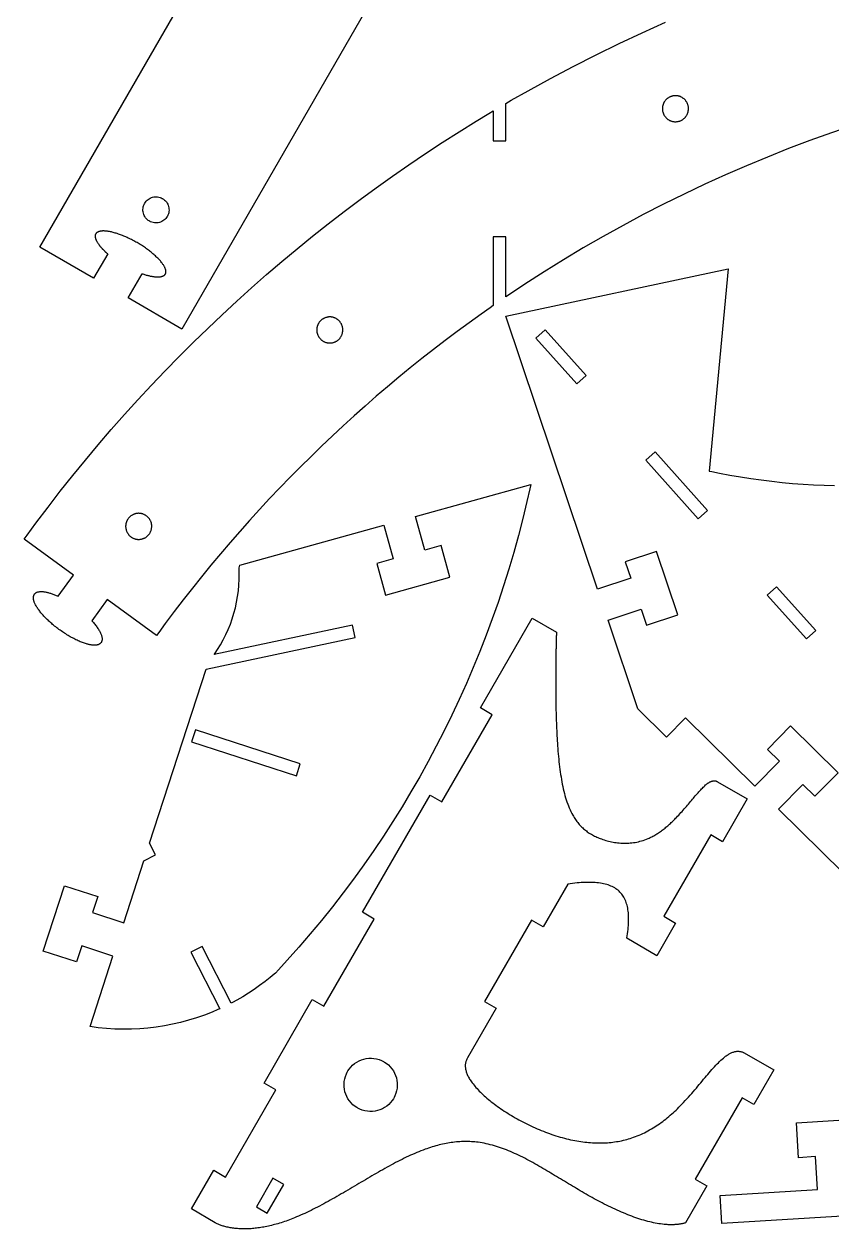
# Model space of a CAD drawing. Extents: x 0 to 319, y 0 to 367.
# Drawn here: x 0.8 to 119.9, y 0 to 177.6 of the extents above; entities that cross this region are included whole.
import ezdxf

# ---------------------------------------------------------------- set-up
doc = ezdxf.new("R2010")
doc.units = 0
doc.layers.get('0').update_dxf_attribs({"linetype": 'CONTINUOUS'})

msp = doc.modelspace()

# ---------------------------------------------------------------- linework, layer by layer
at = {"color": 0}
for points in [[(72.2362, 216.174), (24.0215, 132.664), (16.0974, 137.239), (18.166, 140.821), (18.2946, 140.778), (18.4219, 140.735), (18.5481, 140.694), (18.6726, 140.657), (18.7956, 140.622), (18.9171, 140.587), (19.0369, 140.557), (19.1549, 140.528), (19.2713, 140.5), (19.3856, 140.475), (19.4978, 140.453), (19.6082, 140.432), (19.7164, 140.414), (19.8226, 140.397), (19.9262, 140.383), (20.0278, 140.372), (20.1265, 140.362), (20.2231, 140.354), (20.3169, 140.35), (20.4082, 140.346), (20.4967, 140.346), (20.5824, 140.347), (20.6653, 140.35), (20.7453, 140.357), (20.8219, 140.364), (20.8958, 140.375), (20.9664, 140.388), (21.0338, 140.403), (21.0978, 140.419), (21.1585, 140.439), (21.2146, 140.46), (21.2676, 140.482), (21.3176, 140.507), (21.3644, 140.533), (21.4081, 140.561), (21.4486, 140.592), (21.4863, 140.624), (21.5206, 140.657), (21.5515, 140.693), (21.5794, 140.729), (21.6042, 140.769), (21.626, 140.81), (21.6444, 140.853), (21.6597, 140.897), (21.6719, 140.943), (21.6808, 140.99), (21.6864, 141.04), (21.6892, 141.092), (21.6885, 141.144), (21.6846, 141.2), (21.6774, 141.256), (21.6671, 141.314), (21.6537, 141.375), (21.6369, 141.436), (21.6169, 141.5), (21.5938, 141.564), (21.5674, 141.631), (21.5376, 141.7), (21.5046, 141.769), (21.4685, 141.842), (21.4289, 141.915), (21.3756, 142.007), (21.3169, 142.1), (21.2535, 142.196), (21.1853, 142.293), (21.1119, 142.39), (21.0344, 142.49), (20.9519, 142.592), (20.8653, 142.693), (20.7742, 142.797), (20.6789, 142.901), (20.5796, 143.006), (20.4763, 143.112), (20.3692, 143.218), (20.2583, 143.325), (20.1437, 143.432), (20.0256, 143.54), (19.9039, 143.647), (19.779, 143.756), (19.651, 143.862), (19.5199, 143.971), (19.3857, 144.078), (19.2488, 144.185), (19.1092, 144.292), (18.9667, 144.397), (18.8219, 144.503), (18.6744, 144.607), (18.5249, 144.71), (18.3731, 144.813), (18.2192, 144.914), (18.0635, 145.014), (17.9063, 145.112), (17.7474, 145.21), (17.5874, 145.306), (17.4264, 145.399), (17.2644, 145.49), (17.1017, 145.581), (16.9382, 145.668), (16.7743, 145.756), (16.6101, 145.839), (16.4458, 145.922), (16.2814, 146.001), (16.1171, 146.079), (15.9532, 146.156), (15.7897, 146.228), (15.6269, 146.299), (15.465, 146.367), (15.3039, 146.433), (15.144, 146.496), (14.9853, 146.557), (14.8281, 146.614), (14.6724, 146.669), (14.5183, 146.721), (14.3663, 146.771), (14.2164, 146.817), (14.0686, 146.86), (13.9231, 146.899), (13.7803, 146.936), (13.6401, 146.969), (13.5027, 146.999), (13.3684, 147.026), (13.2648, 147.044), (13.1634, 147.061), (13.0641, 147.075), (12.9672, 147.087), (12.8724, 147.097), (12.7801, 147.104), (12.6901, 147.11), (12.6025, 147.114), (12.5174, 147.115), (12.4346, 147.115), (12.3544, 147.114), (12.2768, 147.108), (12.2017, 147.103), (12.1292, 147.094), (12.0594, 147.085), (11.9923, 147.072), (11.9278, 147.06), (11.8662, 147.043), (11.8073, 147.026), (11.7514, 147.007), (11.6982, 146.986), (11.6479, 146.964), (11.6006, 146.939), (11.5563, 146.914), (11.515, 146.886), (11.4767, 146.856), (11.4415, 146.825), (11.4095, 146.793), (11.3806, 146.758), (11.3549, 146.722), (11.3337, 146.688), (11.3149, 146.651), (11.2987, 146.612), (11.285, 146.572), (11.2738, 146.531), (11.2651, 146.487), (11.259, 146.443), (11.2555, 146.397), (11.2544, 146.349), (11.256, 146.3), (11.2601, 146.249), (11.2668, 146.197), (11.276, 146.143), (11.2878, 146.089), (11.3023, 146.033), (11.3192, 145.975), (11.3389, 145.917), (11.3611, 145.857), (11.3859, 145.796), (11.4134, 145.733), (11.4435, 145.669), (11.4762, 145.606), (11.5116, 145.54), (11.5496, 145.472), (11.5903, 145.406), (11.6336, 145.336), (11.6796, 145.267), (11.7283, 145.196), (11.7796, 145.124), (11.8337, 145.051), (11.8653, 145.01), (11.8977, 144.968), (11.931, 144.926), (11.965, 144.885), (11.9998, 144.843), (12.0353, 144.8), (12.0717, 144.758), (12.1087, 144.715), (12.1465, 144.672), (12.1851, 144.629), (12.2244, 144.586), (12.2644, 144.543), (12.3051, 144.5), (12.3465, 144.456), (12.3887, 144.413), (12.4315, 144.368), (12.475, 144.324), (12.5192, 144.281), (12.564, 144.236), (12.6096, 144.192), (12.6558, 144.147), (12.7026, 144.103), (12.7501, 144.058), (12.7982, 144.014), (12.8469, 143.969), (12.8962, 143.925), (12.9462, 143.881), (12.9967, 143.836), (13.0479, 143.792), (13.0997, 143.747), (13.0997, 143.747), (11.0311, 140.164), (3.10699, 144.739), (51.3217, 228.249)], [(123.022, 162.657), (119.842, 161.572), (116.678, 160.436), (113.533, 159.249), (110.408, 158.01), (107.303, 156.721), (104.218, 155.382), (101.154, 153.992), (98.1119, 152.553), (95.0919, 151.063), (92.096, 149.524), (89.1219, 147.936), (86.1739, 146.299), (83.2479, 144.612), (80.35, 142.878), (77.4779, 141.096), (74.6319, 139.264), (72.5139, 137.86), (71.8139, 137.385), (71.8139, 146.242), (69.9608, 146.242), (69.9608, 136.113), (69.5119, 135.801), (68.1708, 134.856), (66.3958, 133.581), (64.6349, 132.288), (62.8879, 130.977), (61.1549, 129.648), (59.4379, 128.302), (57.7339, 126.937), (56.0458, 125.556), (54.3729, 124.157), (52.7139, 122.741), (51.0708, 121.307), (49.4429, 119.857), (47.8308, 118.39), (46.2339, 116.907), (44.6529, 115.406), (43.0878, 113.889), (41.5389, 112.357), (40.0058, 110.807), (38.4889, 109.242), (36.9879, 107.661), (35.5049, 106.064), (34.0368, 104.451), (32.5868, 102.823), (31.1528, 101.179), (29.7363, 99.5196), (28.3367, 97.8453), (26.9544, 96.156), (25.5897, 94.4517), (24.2424, 92.7326), (22.9126, 90.9988), (21.6008, 89.2506), (20.6281, 87.93), (20.3069, 87.4876), (13.0257, 92.7778), (10.755, 89.6524), (10.8719, 89.5242), (10.985, 89.3965), (11.0936, 89.2699), (11.1982, 89.1439), (11.2983, 89.0189), (11.3941, 88.895), (11.4855, 88.7722), (11.5722, 88.6507), (11.6544, 88.5307), (11.7318, 88.4121), (11.8044, 88.2951), (11.8722, 88.1799), (11.9351, 88.0664), (11.993, 87.9549), (12.0458, 87.8453), (12.0934, 87.7379), (12.1358, 87.6326), (12.173, 87.5299), (12.2047, 87.4294), (12.2311, 87.3317), (12.2519, 87.2365), (12.2671, 87.144), (12.2765, 87.0546), (12.2802, 86.9681), (12.2782, 86.8844), (12.2702, 86.8042), (12.2564, 86.7272), (12.2362, 86.6536), (12.2102, 86.5835), (12.1779, 86.5171), (12.1487, 86.4685), (12.1161, 86.4224), (12.0802, 86.3792), (12.0411, 86.3386), (11.9987, 86.3008), (11.9532, 86.2658), (11.9047, 86.2336), (11.853, 86.204), (11.7984, 86.1772), (11.7409, 86.1531), (11.6807, 86.1317), (11.6175, 86.1129), (11.5515, 86.0968), (11.4829, 86.0833), (11.4116, 86.0725), (11.3379, 86.0643), (11.2615, 86.0588), (11.1826, 86.0558), (11.1014, 86.0554), (11.0176, 86.0576), (10.9316, 86.0624), (10.8434, 86.0697), (10.753, 86.0796), (10.6604, 86.0921), (10.5657, 86.1069), (10.469, 86.1244), (10.3702, 86.1444), (10.2695, 86.1669), (10.1671, 86.1918), (10.0626, 86.2192), (9.95649, 86.249), (9.81392, 86.2922), (9.66803, 86.3397), (9.51953, 86.3914), (9.3686, 86.4474), (9.21511, 86.5072), (9.0594, 86.571), (8.90158, 86.6385), (8.74192, 86.7099), (8.58074, 86.7847), (8.41792, 86.8631), (8.2539, 86.9447), (8.0886, 87.0297), (7.92231, 87.1181), (7.75543, 87.2093), (7.58772, 87.3035), (7.41971, 87.4006), (7.25142, 87.5004), (7.08322, 87.6029), (6.91499, 87.7081), (6.74701, 87.8156), (6.57969, 87.9254), (6.41292, 88.0375), (6.24701, 88.1518), (6.08219, 88.2679), (5.91862, 88.3861), (5.7564, 88.5061), (5.59571, 88.6279), (5.43679, 88.7512), (5.27974, 88.876), (5.12478, 89.0022), (4.98068, 89.1226), (4.83903, 89.2437), (4.69971, 89.3656), (4.56321, 89.4879), (4.42931, 89.6108), (4.29818, 89.7339), (4.16997, 89.8572), (4.04471, 89.9807), (3.92258, 90.1042), (3.80371, 90.2275), (3.68821, 90.3507), (3.5759, 90.4735), (3.46718, 90.5958), (3.36208, 90.7176), (3.26053, 90.8388), (3.16271, 90.959), (3.0689, 91.0785), (2.979, 91.1969), (2.89318, 91.3143), (2.81153, 91.4306), (2.734, 91.5453), (2.66092, 91.6588), (2.59229, 91.7706), (2.52832, 91.8807), (2.46892, 91.989), (2.41411, 92.0956), (2.36431, 92.2001), (2.31928, 92.3025), (2.27929, 92.4028), (2.24442, 92.5006), (2.22483, 92.5624), (2.20751, 92.6229), (2.19228, 92.6828), (2.17942, 92.7415), (2.16889, 92.7994), (2.16037, 92.8564), (2.15429, 92.9121), (2.15039, 92.9668), (2.1486, 93.0206), (2.14908, 93.0731), (2.15181, 93.1244), (2.15657, 93.1746), (2.16368, 93.2235), (2.17301, 93.271), (2.1844, 93.3175), (2.19792, 93.3624), (2.21371, 93.406), (2.2315, 93.4482), (2.25142, 93.4889), (2.27339, 93.5281), (2.29769, 93.566), (2.324, 93.6021), (2.35232, 93.6367), (2.38292, 93.6697), (2.41542, 93.7011), (2.44997, 93.7308), (2.4866, 93.7587), (2.52539, 93.785), (2.56608, 93.8094), (2.609, 93.8321), (2.65369, 93.8526), (2.71642, 93.8775), (2.78222, 93.8988), (2.85118, 93.9171), (2.92329, 93.9322), (2.99832, 93.9444), (3.07622, 93.9535), (3.15701, 93.9596), (3.24072, 93.9628), (3.3271, 93.9629), (3.41613, 93.9603), (3.5076, 93.9546), (3.60161, 93.946), (3.69829, 93.9346), (3.79719, 93.9204), (3.89839, 93.9033), (4.0019, 93.8835), (4.10758, 93.861), (4.2155, 93.8356), (4.32542, 93.8075), (4.43722, 93.7768), (4.55089, 93.7433), (4.66661, 93.7072), (4.78401, 93.6685), (4.90321, 93.6272), (5.02399, 93.5833), (5.14621, 93.5369), (5.27018, 93.4881), (5.39551, 93.4365), (5.52219, 93.3825), (5.65022, 93.3261), (5.7794, 93.2672), (8.05018, 96.3928), (0.76899, 101.683), (1.20329, 102.281), (2.52121, 104.064), (4.30251, 106.421), (6.11253, 108.754), (7.95122, 111.063), (9.81819, 113.347), (11.7132, 115.606), (13.6358, 117.84), (15.5861, 120.049), (17.5636, 122.232), (19.5682, 124.389), (21.5994, 126.52), (23.6569, 128.624), (25.741, 130.702), (27.8507, 132.753), (29.9861, 134.777), (32.1468, 136.774), (34.3328, 138.743), (36.5439, 140.685), (38.7799, 142.599), (41.0389, 144.483), (43.3229, 146.34), (45.6308, 148.168), (47.9618, 149.967), (50.3169, 151.736), (52.6949, 153.476), (55.0949, 155.188), (57.5179, 156.867), (59.9629, 158.518), (62.4299, 160.138), (64.9189, 161.726), (67.4289, 163.285), (69.3258, 164.435), (69.9608, 164.813), (69.9608, 160.392), (71.8139, 160.392), (71.8139, 165.901), (72.6319, 166.378), (75.101, 167.781), (78.4169, 169.603), (81.7569, 171.369), (85.1229, 173.081), (88.5149, 174.735), (91.93, 176.332), (95.3679, 177.874)], [(124.717, 49.3874), (112.025, 61.8725), (115.639, 65.5424), (117.421, 63.7894), (120.822, 67.2465), (113.799, 74.1535), (110.399, 70.6964), (112.181, 68.9435), (108.567, 65.2725), (98.3189, 75.3535), (95.5139, 72.5015), (91.2958, 76.6504), (86.9054, 89.7215), (91.7875, 91.3615), (92.5835, 88.9906), (97.1811, 90.5354), (94.0446, 99.8725), (89.4469, 98.3285), (90.2431, 95.9585), (90.2431, 95.9585), (85.3611, 94.3185), (71.8469, 134.551), (104.63, 141.518), (101.817, 111.723), (102.198, 111.642), (103.346, 111.411), (104.878, 111.122), (106.414, 110.858), (107.952, 110.622), (109.493, 110.407), (111.036, 110.218), (112.58, 110.055), (114.127, 109.914), (115.674, 109.801), (117.222, 109.711), (118.771, 109.645), (120.321, 109.603)], [(250.749, 9.73242), (103.68, 0.80675), (103.429, 4.94911), (117.778, 5.81993), (117.487, 10.6612), (114.991, 10.5098), (114.679, 15.6503), (124.811, 16.2651)]]:
    msp.add_lwpolyline(points, dxfattribs=at)
for points in [[(94.9119, 165.136), (94.9139, 165.064), (94.9179, 164.99), (94.925, 164.917), (94.936, 164.844), (94.9499, 164.772), (94.965, 164.701), (94.9849, 164.631), (95.005, 164.561), (95.0289, 164.492), (95.0569, 164.424), (95.086, 164.356), (95.1169, 164.289), (95.151, 164.225), (95.1869, 164.161), (95.226, 164.099), (95.2679, 164.038), (95.311, 163.978), (95.3549, 163.921), (95.4029, 163.864), (95.4529, 163.81), (95.504, 163.757), (95.5569, 163.707), (95.611, 163.658), (95.6679, 163.611), (95.726, 163.568), (95.7869, 163.526), (95.8479, 163.486), (95.9119, 163.45), (95.9779, 163.415), (96.0429, 163.383), (96.111, 163.354), (96.1789, 163.329), (96.2479, 163.306), (96.3179, 163.285), (96.3889, 163.268), (96.46, 163.253), (96.5319, 163.24), (96.6039, 163.231), (96.6779, 163.224), (96.75, 163.221), (96.8239, 163.219), (96.896, 163.219), (96.969, 163.224), (97.0419, 163.231), (97.115, 163.24), (97.1869, 163.251), (97.2579, 163.265), (97.3289, 163.283), (97.4, 163.303), (97.469, 163.324), (97.5389, 163.349), (97.6069, 163.376), (97.6739, 163.406), (97.7389, 163.438), (97.8029, 163.472), (97.865, 163.51), (97.926, 163.549), (97.986, 163.59), (98.0439, 163.635), (98.101, 163.681), (98.155, 163.731), (98.2069, 163.781), (98.255, 163.832), (98.3029, 163.886), (98.3469, 163.942), (98.3899, 163.999), (98.43, 164.058), (98.469, 164.118), (98.505, 164.181), (98.5389, 164.243), (98.571, 164.307), (98.6, 164.374), (98.6279, 164.439), (98.651, 164.507), (98.6739, 164.575), (98.6929, 164.644), (98.711, 164.714), (98.726, 164.783), (98.7389, 164.854), (98.7479, 164.925), (98.755, 164.996), (98.7599, 165.068), (98.7619, 165.139), (98.761, 165.211), (98.7579, 165.282), (98.7529, 165.353), (98.7429, 165.425), (98.7319, 165.494), (98.7179, 165.565), (98.701, 165.635), (98.6819, 165.704), (98.6579, 165.772), (98.6349, 165.837), (98.6069, 165.903), (98.576, 165.967), (98.5439, 166.029), (98.5099, 166.092), (98.4719, 166.151), (98.4329, 166.21), (98.3919, 166.268), (98.3479, 166.324), (98.3039, 166.378), (98.2569, 166.431), (98.2069, 166.482), (98.1569, 166.532), (98.1039, 166.579), (98.05, 166.624), (97.9939, 166.668), (97.936, 166.71), (97.8779, 166.75), (97.8179, 166.788), (97.7569, 166.822), (97.6939, 166.856), (97.63, 166.888), (97.565, 166.915), (97.5, 166.942), (97.4329, 166.965), (97.3669, 166.986), (97.2989, 167.006), (97.2289, 167.022), (97.16, 167.035), (97.0889, 167.046), (97.0189, 167.053), (96.9469, 167.058), (96.876, 167.06), (96.805, 167.06), (96.7349, 167.057), (96.6639, 167.05), (96.5929, 167.042), (96.5219, 167.031), (96.4529, 167.017), (96.3829, 167), (96.315, 166.982), (96.2469, 166.96), (96.1789, 166.936), (96.1119, 166.911), (96.0469, 166.882), (95.9829, 166.851), (95.9189, 166.819), (95.8579, 166.783), (95.7969, 166.747), (95.7369, 166.707), (95.6789, 166.665), (95.6229, 166.622), (95.5679, 166.578), (95.5149, 166.529), (95.4639, 166.481), (95.4139, 166.429), (95.3669, 166.376), (95.3219, 166.322), (95.2789, 166.265), (95.2369, 166.207), (95.1989, 166.147), (95.18, 166.117), (95.1619, 166.086), (95.146, 166.056), (95.129, 166.024), (95.1119, 165.992), (95.0969, 165.96), (95.0829, 165.928), (95.0679, 165.896), (95.0539, 165.862), (95.0419, 165.831), (95.0289, 165.797), (95.0179, 165.763), (95.005, 165.729), (94.996, 165.696), (94.986, 165.661), (94.976, 165.628), (94.9679, 165.593), (94.96, 165.558), (94.951, 165.524), (94.9439, 165.489), (94.939, 165.454), (94.9329, 165.419), (94.9279, 165.385), (94.9239, 165.349), (94.921, 165.314), (94.9179, 165.278), (94.915, 165.243), (94.9139, 165.207), (94.9119, 165.172), (94.9119, 165.136)], [(19.2588, 148.564), (19.2162, 148.589), (19.0933, 148.671), (18.9422, 148.792), (18.8063, 148.925), (18.6856, 149.069), (18.5801, 149.225), (18.491, 149.388), (18.4181, 149.557), (18.3618, 149.733), (18.3226, 149.914), (18.3007, 150.097), (18.2967, 150.283), (18.3106, 150.469), (18.3428, 150.656), (18.3939, 150.839), (18.4644, 151.018), (18.5296, 151.151), (18.5542, 151.194), (18.5788, 151.236), (18.6612, 151.36), (18.7819, 151.51), (18.9153, 151.646), (19.0597, 151.767), (19.214, 151.872), (19.3769, 151.961), (19.5469, 152.035), (19.7229, 152.09), (19.9035, 152.131), (20.0874, 152.151), (20.2731, 152.156), (20.4592, 152.142), (20.6446, 152.11), (20.8283, 152.058), (21.0083, 151.989), (21.1413, 151.924), (21.1837, 151.899), (21.2263, 151.874), (21.3492, 151.792), (21.5003, 151.671), (21.6361, 151.538), (21.7569, 151.393), (21.8624, 151.239), (21.9514, 151.076), (22.0244, 150.906), (22.0806, 150.729), (22.1199, 150.549), (22.1417, 150.365), (22.1458, 150.179), (22.1319, 149.993), (22.0996, 149.808), (22.0485, 149.625), (21.9781, 149.444), (21.9129, 149.311), (21.8883, 149.269), (21.8637, 149.226), (21.7813, 149.103), (21.6604, 148.953), (21.5271, 148.817), (21.3826, 148.696), (21.2282, 148.59), (21.0654, 148.501), (20.8956, 148.428), (20.7194, 148.372), (20.5389, 148.333), (20.3551, 148.311), (20.1694, 148.307), (19.9832, 148.321), (19.7976, 148.353), (19.6142, 148.404), (19.434, 148.475), (19.3014, 148.54), (19.2588, 148.564)], [(43.9308, 132.521), (43.9329, 132.448), (43.9368, 132.375), (43.9449, 132.302), (43.9549, 132.229), (43.9679, 132.157), (43.9839, 132.086), (44.0029, 132.015), (44.0249, 131.945), (44.0489, 131.876), (44.0749, 131.808), (44.1049, 131.74), (44.1358, 131.674), (44.1699, 131.609), (44.2068, 131.545), (44.2449, 131.483), (44.2858, 131.422), (44.3289, 131.363), (44.3749, 131.305), (44.4219, 131.249), (44.4708, 131.194), (44.5228, 131.142), (44.5758, 131.091), (44.6308, 131.043), (44.6879, 130.997), (44.7458, 130.952), (44.8058, 130.91), (44.8678, 130.871), (44.9308, 130.834), (44.9958, 130.8), (45.0629, 130.768), (45.1299, 130.739), (45.1979, 130.713), (45.2668, 130.69), (45.3368, 130.67), (45.4079, 130.652), (45.4789, 130.637), (45.5508, 130.625), (45.6239, 130.616), (45.6958, 130.609), (45.7689, 130.605), (45.8418, 130.603), (45.9149, 130.605), (45.9879, 130.609), (46.0608, 130.615), (46.1339, 130.624), (46.2058, 130.636), (46.2779, 130.651), (46.3489, 130.667), (46.4189, 130.687), (46.4889, 130.709), (46.5579, 130.733), (46.6249, 130.761), (46.6919, 130.79), (46.7579, 130.822), (46.8219, 130.857), (46.8839, 130.894), (46.9458, 130.933), (47.0058, 130.975), (47.0639, 131.019), (47.1199, 131.066), (47.1739, 131.115), (47.2258, 131.165), (47.2749, 131.217), (47.3219, 131.271), (47.3668, 131.327), (47.4089, 131.384), (47.4499, 131.443), (47.4879, 131.503), (47.5239, 131.565), (47.5579, 131.628), (47.5899, 131.692), (47.6189, 131.758), (47.6458, 131.824), (47.6708, 131.891), (47.6929, 131.959), (47.7129, 132.028), (47.7299, 132.098), (47.7449, 132.168), (47.7569, 132.239), (47.7668, 132.31), (47.7739, 132.381), (47.7789, 132.452), (47.7808, 132.524), (47.7799, 132.596), (47.7768, 132.667), (47.7708, 132.738), (47.7629, 132.809), (47.7508, 132.88), (47.7368, 132.95), (47.7199, 133.019), (47.6999, 133.088), (47.6778, 133.156), (47.6529, 133.223), (47.6258, 133.288), (47.5958, 133.352), (47.5629, 133.414), (47.5289, 133.476), (47.4918, 133.536), (47.4529, 133.595), (47.4108, 133.652), (47.3679, 133.708), (47.3229, 133.763), (47.2749, 133.815), (47.2258, 133.867), (47.1749, 133.916), (47.1229, 133.963), (47.0679, 134.009), (47.0129, 134.053), (46.9558, 134.094), (46.8968, 134.134), (46.8368, 134.172), (46.7758, 134.207), (46.7129, 134.241), (46.6489, 134.272), (46.5849, 134.3), (46.5189, 134.326), (46.4529, 134.35), (46.3849, 134.372), (46.3168, 134.39), (46.2479, 134.406), (46.1778, 134.419), (46.1079, 134.43), (46.0379, 134.438), (45.9668, 134.443), (45.8958, 134.445), (45.8239, 134.444), (45.7529, 134.441), (45.6829, 134.435), (45.6118, 134.427), (45.5419, 134.415), (45.4718, 134.402), (45.4018, 134.385), (45.3339, 134.366), (45.2658, 134.345), (45.1979, 134.321), (45.1319, 134.295), (45.0668, 134.267), (45.0018, 134.236), (44.9389, 134.203), (44.8768, 134.168), (44.8158, 134.131), (44.7558, 134.092), (44.6989, 134.051), (44.6418, 134.007), (44.5868, 133.962), (44.5339, 133.914), (44.4829, 133.865), (44.4329, 133.814), (44.3858, 133.761), (44.3408, 133.706), (44.2979, 133.65), (44.2569, 133.592), (44.2179, 133.532), (44.1989, 133.501), (44.1818, 133.471), (44.1639, 133.44), (44.1478, 133.408), (44.1319, 133.377), (44.1158, 133.345), (44.1019, 133.313), (44.0868, 133.28), (44.0739, 133.247), (44.0608, 133.214), (44.0479, 133.181), (44.0358, 133.148), (44.0249, 133.114), (44.0139, 133.08), (44.0049, 133.046), (43.9949, 133.012), (43.9858, 132.978), (43.9779, 132.943), (43.9708, 132.908), (43.9639, 132.874), (43.9578, 132.839), (43.9519, 132.804), (43.9469, 132.769), (43.9429, 132.733), (43.9389, 132.698), (43.9358, 132.663), (43.9339, 132.628), (43.9318, 132.592), (43.9308, 132.557), (43.9308, 132.521)], [(76.229, 131.322), (82.314, 124.565), (83.6889, 125.802), (77.6039, 132.561), (76.229, 131.322)], [(92.4514, 113.306), (100.211, 104.688), (101.586, 105.926), (93.8264, 114.543), (92.4514, 113.306)], [(27.0307, 41.6414), (25.3822, 40.8015), (29.6328, 32.4596), (29.3525, 32.3328), (28.5022, 31.9724), (27.3572, 31.5275), (26.1996, 31.125), (25.0297, 30.7653), (23.8493, 30.4483), (22.6593, 30.1743), (21.4608, 29.9435), (20.2554, 29.756), (19.0439, 29.6121), (17.8279, 29.5117), (16.6079, 29.4551), (15.3857, 29.4425), (14.1624, 29.474), (12.9388, 29.5497), (11.7165, 29.67), (10.8006, 29.7882), (10.4965, 29.8349), (13.8772, 40.2392), (9.26449, 41.7379), (8.49192, 39.3604), (3.59397, 40.9517), (6.73047, 50.6049), (11.6284, 49.0136), (10.8559, 46.6358), (15.4686, 45.1372), (18.4343, 54.265), (20.1526, 55.14), (19.2772, 56.8589), (27.6231, 82.545), (49.5768, 87.211), (49.1921, 89.021), (28.8158, 84.69), (28.9383, 84.864), (29.2921, 85.3971), (29.7368, 86.1221), (30.1496, 86.8621), (30.53, 87.6181), (30.8779, 88.3869), (31.1932, 89.17), (31.4751, 89.964), (31.7238, 90.769), (31.9386, 91.5831), (32.1194, 92.4069), (32.2658, 93.2371), (32.3775, 94.075), (32.4542, 94.9181), (32.4957, 95.764), (32.5015, 96.615), (32.4833, 97.254), (32.4715, 97.4671), (32.6022, 97.869), (53.8224, 103.743), (55.1962, 98.779), (52.7869, 98.1121), (54.0808, 93.439), (63.5739, 96.0669), (62.2799, 100.74), (59.8706, 100.074), (58.4965, 105.037), (75.4874, 109.74), (75.3522, 109.108), (74.9246, 107.217), (74.3197, 104.707), (73.6728, 102.208), (72.9842, 99.725), (72.2543, 97.255), (71.4833, 94.8), (70.6715, 92.36), (69.819, 89.936), (68.9261, 87.5281), (67.9932, 85.136), (67.0204, 82.7619), (66.0081, 80.405), (64.9564, 78.066), (63.8656, 75.746), (62.7358, 73.445), (61.5678, 71.1629), (60.3612, 68.901), (59.1167, 66.66), (57.8343, 64.44), (56.5144, 62.241), (55.1572, 60.065), (53.7631, 57.91), (52.3321, 55.779), (50.8644, 53.671), (49.3607, 51.5874), (47.821, 49.5279), (46.2453, 47.4933), (44.6343, 45.4843), (42.9879, 43.501), (41.3065, 41.5442), (39.5907, 39.6142), (38.2818, 38.1835), (37.8401, 37.7115), (37.6528, 37.5494), (37.0808, 37.0738), (36.3039, 36.4586), (35.5097, 35.8668), (34.6986, 35.2986), (33.8712, 34.7543), (33.0282, 34.2343), (32.1699, 33.7389), (31.5168, 33.3828), (31.2971, 33.2683), (27.0307, 41.6414)], [(15.7488, 103.571), (15.7501, 103.498), (15.7547, 103.424), (15.7622, 103.352), (15.7726, 103.279), (15.786, 103.207), (15.8019, 103.136), (15.8208, 103.065), (15.8424, 102.995), (15.8664, 102.926), (15.8931, 102.857), (15.9224, 102.79), (15.954, 102.724), (15.9881, 102.659), (16.0244, 102.595), (16.0632, 102.533), (16.104, 102.472), (16.1472, 102.412), (16.1924, 102.354), (16.2397, 102.298), (16.289, 102.244), (16.3403, 102.192), (16.3933, 102.141), (16.4483, 102.093), (16.5051, 102.046), (16.5636, 102.002), (16.6239, 101.96), (16.6857, 101.921), (16.749, 101.884), (16.8139, 101.85), (16.8801, 101.818), (16.9474, 101.789), (17.0156, 101.763), (17.0847, 101.74), (17.1549, 101.719), (17.2256, 101.702), (17.2969, 101.687), (17.3689, 101.675), (17.4413, 101.665), (17.514, 101.659), (17.5869, 101.654), (17.6599, 101.653), (17.7331, 101.654), (17.806, 101.658), (17.8789, 101.665), (17.9514, 101.674), (18.0235, 101.686), (18.0953, 101.7), (18.1664, 101.717), (18.2368, 101.737), (18.3064, 101.759), (18.3751, 101.783), (18.4429, 101.81), (18.5096, 101.84), (18.5751, 101.872), (18.6394, 101.906), (18.7022, 101.943), (18.7636, 101.983), (18.8233, 102.025), (18.8814, 102.069), (18.9376, 102.116), (18.9919, 102.164), (19.0432, 102.215), (19.0924, 102.267), (19.1393, 102.321), (19.1843, 102.376), (19.2271, 102.433), (19.2676, 102.492), (19.306, 102.553), (19.3422, 102.614), (19.3761, 102.678), (19.4076, 102.742), (19.4369, 102.807), (19.4639, 102.874), (19.4885, 102.941), (19.5106, 103.009), (19.5304, 103.078), (19.5476, 103.148), (19.5625, 103.218), (19.5749, 103.288), (19.5847, 103.359), (19.5919, 103.431), (19.5967, 103.502), (19.5986, 103.573), (19.5981, 103.645), (19.5949, 103.717), (19.589, 103.788), (19.5803, 103.859), (19.569, 103.929), (19.5549, 103.999), (19.5379, 104.069), (19.5182, 104.138), (19.4951, 104.207), (19.4693, 104.276), (19.4407, 104.343), (19.4096, 104.409), (19.3757, 104.474), (19.3394, 104.537), (19.3008, 104.599), (19.2597, 104.66), (19.2165, 104.719), (19.1711, 104.776), (19.1235, 104.832), (19.0739, 104.885), (19.0225, 104.937), (18.969, 104.988), (18.9139, 105.036), (18.8571, 105.082), (18.7985, 105.126), (18.7385, 105.168), (18.6769, 105.208), (18.6142, 105.245), (18.55, 105.28), (18.4844, 105.313), (18.4179, 105.343), (18.3501, 105.371), (18.2815, 105.396), (18.2119, 105.418), (18.1415, 105.438), (18.0704, 105.455), (17.9985, 105.469), (17.926, 105.48), (17.8526, 105.488), (17.7793, 105.493), (17.7058, 105.495), (17.6324, 105.494), (17.5589, 105.49), (17.4857, 105.483), (17.4126, 105.474), (17.3403, 105.461), (17.2683, 105.446), (17.1968, 105.429), (17.1261, 105.408), (17.0561, 105.385), (16.9869, 105.36), (16.9188, 105.332), (16.8517, 105.302), (16.7857, 105.269), (16.721, 105.233), (16.6575, 105.196), (16.5956, 105.156), (16.5351, 105.114), (16.4764, 105.07), (16.4193, 105.024), (16.364, 104.975), (16.3106, 104.925), (16.2592, 104.872), (16.2099, 104.818), (16.1626, 104.762), (16.1179, 104.703), (16.0756, 104.643), (16.0356, 104.581), (15.9981, 104.518), (15.9821, 104.489), (15.9665, 104.46), (15.9515, 104.43), (15.9372, 104.401), (15.9232, 104.371), (15.9097, 104.341), (15.8968, 104.31), (15.8844, 104.28), (15.8726, 104.249), (15.8613, 104.218), (15.8504, 104.187), (15.8401, 104.155), (15.8304, 104.124), (15.8211, 104.092), (15.8125, 104.06), (15.8043, 104.028), (15.7968, 103.996), (15.7897, 103.964), (15.7832, 103.932), (15.7772, 103.899), (15.7718, 103.867), (15.7671, 103.834), (15.7626, 103.801), (15.759, 103.769), (15.7558, 103.736), (15.7533, 103.703), (15.7512, 103.67), (15.7499, 103.637), (15.7489, 103.604), (15.7488, 103.571)], [(110.349, 93.4285), (116.149, 86.9875), (117.523, 88.2254), (111.724, 94.6675), (110.349, 93.4285)], [(28.9765, 0.91667), (25.4482, 2.95378), (28.741, 8.65707), (30.4729, 7.65707), (37.8981, 20.5175), (36.166, 21.5175), (43.2708, 33.8233), (45.0028, 32.8233), (52.4278, 45.6839), (50.6958, 46.6839), (60.6646, 63.9504), (62.3967, 62.9504), (69.8217, 75.8108), (68.0896, 76.8108), (75.7156, 90.0192), (79.2835, 87.9601), (79.2835, 87.9581), (79.2833, 87.9571), (79.2833, 87.9551), (79.2832, 87.9542), (79.2832, 87.9492), (79.2831, 87.9481), (79.2831, 87.9451), (79.2831, 87.9431), (79.2831, 87.9401), (79.2828, 87.939), (79.2828, 87.934), (79.2826, 87.9331), (79.2826, 87.9311), (79.2825, 87.9301), (79.2825, 87.9251), (79.2824, 87.9242), (79.2824, 87.9211), (79.2822, 87.9192), (79.2822, 87.9161), (79.2821, 87.9151), (79.2769, 87.7361), (79.2718, 87.5571), (79.2668, 87.3781), (79.2619, 87.1992), (79.2572, 87.0211), (79.2526, 86.8421), (79.2482, 86.6631), (79.2439, 86.4842), (79.2396, 86.305), (79.2356, 86.1261), (79.2317, 85.9471), (79.2278, 85.7671), (79.2242, 85.5881), (79.2206, 85.409), (79.2172, 85.2301), (79.2139, 85.0511), (79.2107, 84.8711), (79.2076, 84.6921), (79.2049, 84.5131), (79.2021, 84.3331), (79.1994, 84.154), (79.1969, 83.9751), (79.1946, 83.7951), (79.1924, 83.6161), (79.1903, 83.4361), (79.1882, 83.2571), (79.1864, 83.0781), (79.1847, 82.8981), (79.1832, 82.7181), (79.1818, 82.539), (79.1792, 82.159), (79.1771, 81.7783), (79.1754, 81.3976), (79.1744, 81.0169), (79.174, 80.6361), (79.1743, 80.2554), (79.1753, 79.8744), (79.1769, 79.4936), (79.1793, 79.1129), (79.1825, 78.7322), (79.1865, 78.3519), (79.1913, 77.9718), (79.1969, 77.5919), (79.2035, 77.2125), (79.211, 76.8336), (79.2194, 76.455), (79.2289, 76.0769), (79.2393, 75.6994), (79.2508, 75.3226), (79.2633, 74.9464), (79.2771, 74.5708), (79.2919, 74.1964), (79.3081, 73.8225), (79.3254, 73.4494), (79.3439, 73.0775), (79.3637, 72.7065), (79.3849, 72.3365), (79.4072, 71.9675), (79.4311, 71.5997), (79.4564, 71.2332), (79.4856, 70.8354), (79.5167, 70.4397), (79.5497, 70.0458), (79.5849, 69.6543), (79.6225, 69.2651), (79.6624, 68.879), (79.7049, 68.4954), (79.75, 68.1153), (79.7981, 67.7386), (79.849, 67.3653), (79.9031, 66.9958), (79.9601, 66.6304), (80.0207, 66.2694), (80.0847, 65.9129), (80.1524, 65.561), (80.2237, 65.2143), (80.2989, 64.8725), (80.3781, 64.5362), (80.4614, 64.2054), (80.549, 63.8804), (80.641, 63.5618), (80.7374, 63.249), (80.8385, 62.9432), (80.9444, 62.6439), (81.0553, 62.3514), (81.1711, 62.0664), (81.2921, 61.7883), (81.4183, 61.5182), (81.5501, 61.2561), (81.6875, 61.0018), (81.7839, 60.8339), (81.8831, 60.67), (81.9851, 60.5101), (82.0897, 60.3543), (82.1974, 60.2025), (82.3076, 60.0544), (82.4208, 59.9101), (82.5367, 59.77), (82.6551, 59.6332), (82.7765, 59.5004), (82.9006, 59.3711), (83.0272, 59.2457), (83.1565, 59.1236), (83.2888, 59.0051), (83.4233, 58.8901), (83.5607, 58.7786), (83.7008, 58.6704), (83.8435, 58.5657), (83.9887, 58.4643), (84.1365, 58.3661), (84.2869, 58.2711), (84.44, 58.1793), (84.5957, 58.0907), (84.7538, 58.005), (84.9144, 57.9225), (85.0776, 57.8428), (85.2435, 57.7664), (85.4117, 57.6925), (85.5824, 57.6218), (85.7557, 57.5539), (85.9312, 57.4886), (86.1354, 57.4172), (86.3424, 57.3492), (86.5519, 57.285), (86.7642, 57.225), (86.9789, 57.1686), (87.1958, 57.1168), (87.4151, 57.069), (87.6364, 57.0261), (87.8599, 56.9879), (88.085, 56.9543), (88.3121, 56.9261), (88.5407, 56.9028), (88.771, 56.8849), (89.0026, 56.8726), (89.2356, 56.8661), (89.4697, 56.8651), (89.7049, 56.8704), (89.9413, 56.8818), (90.1781, 56.8994), (90.416, 56.9237), (90.6542, 56.9546), (90.8931, 56.9925), (91.1324, 57.0369), (91.3719, 57.089), (91.6117, 57.1479), (91.8513, 57.2146), (92.091, 57.2889), (92.3303, 57.371), (92.5694, 57.4608), (92.8082, 57.559), (92.9496, 57.6211), (93.0906, 57.6861), (93.2314, 57.7543), (93.3719, 57.8254), (93.5124, 57.8994), (93.6522, 57.9764), (93.7919, 58.0561), (93.9312, 58.1386), (94.0703, 58.2236), (94.2089, 58.3115), (94.3471, 58.4018), (94.4849, 58.4946), (94.6222, 58.59), (94.7592, 58.6876), (94.8956, 58.7879), (95.0314, 58.8901), (95.1669, 58.9947), (95.3015, 59.1015), (95.436, 59.2107), (95.5697, 59.3215), (95.7028, 59.4347), (95.8353, 59.5496), (95.9672, 59.6665), (96.0985, 59.7854), (96.2292, 59.9058), (96.3592, 60.0282), (96.4883, 60.1519), (96.6169, 60.2775), (96.7444, 60.4047), (96.8715, 60.5332), (96.9976, 60.6633), (97.1649, 60.8389), (97.3306, 61.0161), (97.4946, 61.1947), (97.6572, 61.3744), (97.8182, 61.555), (97.9776, 61.7361), (98.1357, 61.9175), (98.2919, 62.0987), (98.4467, 62.2797), (98.5996, 62.4596), (98.751, 62.6388), (98.9007, 62.8165), (99.0487, 62.9928), (99.1951, 63.1672), (99.3396, 63.3393), (99.4825, 63.5089), (99.6238, 63.6754), (99.7631, 63.839), (99.9006, 63.9993), (100.036, 64.1557), (100.171, 64.3082), (100.303, 64.4564), (100.433, 64.5997), (100.561, 64.7383), (100.688, 64.8715), (100.813, 64.9993), (100.935, 65.121), (101.056, 65.2368), (101.175, 65.3461), (101.292, 65.4486), (101.359, 65.5043), (101.425, 65.5576), (101.49, 65.6089), (101.555, 65.6575), (101.62, 65.7033), (101.684, 65.7469), (101.748, 65.7879), (101.811, 65.8263), (101.873, 65.8621), (101.936, 65.8951), (101.997, 65.9254), (102.058, 65.9532), (102.118, 65.9779), (102.178, 65.9997), (102.237, 66.019), (102.296, 66.035), (102.354, 66.0483), (102.411, 66.0583), (102.468, 66.0654), (102.524, 66.0694), (102.579, 66.0704), (102.634, 66.0682), (102.688, 66.0629), (102.741, 66.0543), (102.794, 66.0422), (102.846, 66.0269), (102.897, 66.0083), (102.948, 65.9864), (102.998, 65.9611), (103.046, 65.9319), (107.44, 63.3953), (103.796, 57.084), (102.064, 58.084), (95.1394, 46.0896), (96.8714, 45.0896), (94.096, 40.2822), (89.6556, 42.846), (89.6557, 42.8478), (89.656, 42.8494), (89.6563, 42.8511), (89.6565, 42.8529), (89.6569, 42.8546), (89.6572, 42.8564), (89.6576, 42.8582), (89.6578, 42.8597), (89.6581, 42.8615), (89.6585, 42.8632), (89.6588, 42.865), (89.659, 42.8668), (89.6594, 42.8686), (89.6601, 42.8719), (89.6601, 42.8736), (89.6606, 42.8753), (89.6608, 42.8771), (89.6612, 42.8789), (89.6614, 42.8804), (89.6617, 42.8822), (89.6621, 42.8839), (89.6624, 42.8857), (89.6626, 42.8874), (89.6629, 42.889), (89.6632, 42.8908), (89.6638, 42.8925), (89.6639, 42.8943), (89.6642, 42.8961), (89.6644, 42.8976), (89.7181, 43.2157), (89.766, 43.5282), (89.8081, 43.835), (89.8442, 44.1364), (89.8744, 44.4319), (89.8986, 44.7217), (89.9169, 45.0058), (89.9289, 45.2839), (89.9347, 45.5563), (89.9344, 45.8225), (89.9276, 46.0828), (89.9146, 46.3369), (89.8951, 46.5849), (89.869, 46.8267), (89.8365, 47.0621), (89.7974, 47.2912), (89.7515, 47.514), (89.6989, 47.7304), (89.6396, 47.9401), (89.5735, 48.1433), (89.5001, 48.34), (89.42, 48.53), (89.3328, 48.7129), (89.2385, 48.8893), (89.1371, 49.0586), (89.0283, 49.2211), (88.9124, 49.3768), (88.7889, 49.525), (88.6582, 49.6664), (88.5201, 49.8006), (88.3722, 49.9293), (88.2167, 50.0507), (88.0532, 50.1651), (87.8822, 50.2726), (87.7033, 50.3733), (87.5171, 50.4671), (87.3233, 50.5543), (87.1222, 50.6344), (86.9138, 50.7081), (86.6981, 50.7751), (86.4751, 50.8357), (86.245, 50.8899), (86.0081, 50.9376), (85.764, 50.979), (85.5132, 51.014), (85.2556, 51.0432), (84.9913, 51.0658), (84.7203, 51.0826), (84.4426, 51.0933), (84.1585, 51.0982), (83.8681, 51.0971), (83.5712, 51.0901), (83.2682, 51.0775), (82.9589, 51.0593), (82.6435, 51.0351), (82.3221, 51.0057), (81.9949, 50.9707), (81.6614, 50.9303), (81.3224, 50.8844), (80.9776, 50.8333), (77.3419, 44.5364), (75.6099, 45.5364), (68.6849, 33.5418), (70.4169, 32.5418), (66.1868, 25.2149), (66.1857, 25.2132), (66.1243, 25.1129), (66.0689, 25.0108), (66.0196, 24.9069), (65.9764, 24.8015), (65.9392, 24.6943), (65.9078, 24.5857), (65.8825, 24.4753), (65.8631, 24.3633), (65.8494, 24.2499), (65.8417, 24.1349), (65.8397, 24.0183), (65.8436, 23.9003), (65.8532, 23.7808), (65.8685, 23.6599), (65.8894, 23.5374), (65.916, 23.4136), (65.9483, 23.2883), (65.9861, 23.1618), (66.0294, 23.0339), (66.0783, 22.9046), (66.1328, 22.774), (66.1926, 22.6421), (66.2579, 22.509), (66.3286, 22.3746), (66.4046, 22.239), (66.486, 22.1022), (66.5726, 21.9642), (66.6646, 21.825), (66.7617, 21.6847), (66.8642, 21.5433), (66.9926, 21.3738), (67.1282, 21.2031), (67.2706, 21.0314), (67.4199, 20.8586), (67.5756, 20.6851), (67.7378, 20.511), (67.9064, 20.3362), (68.0811, 20.161), (68.2618, 19.9853), (68.4485, 19.8094), (68.6408, 19.6333), (68.8388, 19.4572), (69.0421, 19.2811), (69.2507, 19.1053), (69.4644, 18.9297), (69.6832, 18.7544), (69.9068, 18.5797), (70.1349, 18.4056), (70.3679, 18.2322), (70.6051, 18.0596), (70.8467, 17.8879), (71.0922, 17.7172), (71.3418, 17.5478), (71.5953, 17.3796), (71.8524, 17.2125), (72.1129, 17.0474), (72.3769, 16.8836), (72.644, 16.7214), (72.9144, 16.5611), (73.1876, 16.4028), (73.4719, 16.2417), (73.759, 16.0832), (74.0485, 15.9271), (74.3401, 15.7736), (74.6342, 15.6228), (74.93, 15.4749), (75.2279, 15.3296), (75.5276, 15.1874), (75.8289, 15.0482), (76.1317, 14.9121), (76.436, 14.7792), (76.7413, 14.6496), (77.0479, 14.5233), (77.3554, 14.4006), (77.6638, 14.2813), (77.9726, 14.1656), (78.2824, 14.0536), (78.5924, 13.9456), (78.9026, 13.8412), (79.2132, 13.741), (79.5236, 13.6447), (79.834, 13.5525), (80.1442, 13.4646), (80.454, 13.381), (80.7633, 13.3017), (81.0719, 13.2269), (81.3797, 13.1568), (81.6867, 13.0911), (81.9925, 13.0303), (82.2972, 12.9743), (82.5897, 12.9249), (82.881, 12.88), (83.1708, 12.8397), (83.4594, 12.8037), (83.7468, 12.7724), (84.0328, 12.7454), (84.3174, 12.7231), (84.6004, 12.7051), (84.8821, 12.6915), (85.1622, 12.6825), (85.4408, 12.6778), (85.7181, 12.6776), (85.9933, 12.6818), (86.2671, 12.6904), (86.5394, 12.7033), (86.8097, 12.7207), (87.0783, 12.7424), (87.3453, 12.7685), (87.6104, 12.7989), (87.8735, 12.8336), (88.1349, 12.8728), (88.3943, 12.9161), (88.6518, 12.9639), (88.9072, 13.0158), (89.1607, 13.0722), (89.4122, 13.1328), (89.6615, 13.1976), (89.9088, 13.2668), (90.1537, 13.3401), (90.3967, 13.4178), (90.6732, 13.5122), (90.9469, 13.6121), (91.2178, 13.7174), (91.4858, 13.8279), (91.7512, 13.9436), (92.0138, 14.0642), (92.2738, 14.1897), (92.5307, 14.32), (92.7853, 14.4549), (93.0371, 14.5943), (93.2862, 14.7381), (93.5331, 14.8861), (93.7769, 15.0382), (94.0183, 15.1944), (94.2571, 15.3544), (94.4935, 15.5182), (94.7272, 15.6857), (94.9587, 15.8565), (95.1874, 16.031), (95.4138, 16.2085), (95.6376, 16.3893), (95.8594, 16.5731), (96.0783, 16.7596), (96.2951, 16.949), (96.5096, 17.141), (96.7217, 17.3356), (96.9315, 17.5325), (97.1392, 17.7318), (97.3442, 17.9332), (97.5474, 18.1365), (97.7985, 18.3939), (98.0467, 18.6537), (98.2914, 18.9156), (98.5331, 19.1789), (98.7717, 19.4435), (99.0074, 19.7088), (99.2401, 19.9743), (99.4697, 20.2397), (99.6967, 20.5046), (99.9207, 20.7685), (100.142, 21.0311), (100.361, 21.2918), (100.577, 21.5504), (100.79, 21.8063), (101.001, 22.059), (101.21, 22.3083), (101.416, 22.5536), (101.62, 22.7946), (101.821, 23.0308), (102.021, 23.2619), (102.218, 23.4874), (102.413, 23.7067), (102.606, 23.9196), (102.796, 24.1257), (102.986, 24.3243), (103.173, 24.5153), (103.358, 24.6982), (103.541, 24.8724), (103.723, 25.0376), (103.903, 25.1935), (104.012, 25.2836), (104.121, 25.3699), (104.229, 25.4521), (104.337, 25.5304), (104.444, 25.6049), (104.551, 25.675), (104.657, 25.741), (104.763, 25.8028), (104.868, 25.8603), (104.973, 25.9136), (105.077, 25.9624), (105.181, 26.0067), (105.284, 26.0465), (105.386, 26.0817), (105.488, 26.1124), (105.59, 26.1383), (105.691, 26.1594), (105.791, 26.1757), (105.891, 26.1872), (105.99, 26.1937), (106.089, 26.1953), (106.187, 26.1918), (106.285, 26.1832), (106.381, 26.1693), (106.478, 26.1504), (106.573, 26.126), (106.668, 26.0964), (106.763, 26.0613), (106.857, 26.0207), (106.95, 25.9747), (106.95, 25.9746), (106.95, 25.9746), (106.95, 25.9744), (106.951, 25.9744), (106.951, 25.9743), (106.951, 25.9743), (106.951, 25.9742), (106.951, 25.9742), (106.951, 25.974), (106.951, 25.974), (111.348, 23.4357), (108.411, 18.3496), (106.679, 19.3496), (99.754, 7.35508), (101.486, 6.35508), (98.3425, 0.91005), (98.3415, 0.90989), (98.3406, 0.90956), (98.3388, 0.90896), (98.3378, 0.90875), (98.3369, 0.90848), (98.3358, 0.90815), (98.3349, 0.90788), (98.3339, 0.90755), (98.3331, 0.90739), (98.3321, 0.90706), (98.3313, 0.90674), (98.3301, 0.90636), (98.3292, 0.90609), (98.3282, 0.90576), (98.3274, 0.90565), (98.3263, 0.90527), (98.3256, 0.90495), (98.3244, 0.90468), (98.3235, 0.90435), (98.3225, 0.90419), (98.3217, 0.90386), (98.3206, 0.90354), (98.3197, 0.90327), (98.3188, 0.90305), (98.3178, 0.90278), (98.316, 0.90218), (98.3149, 0.90186), (98.3139, 0.90164), (98.2228, 0.87505), (98.1306, 0.84999), (98.0374, 0.82617), (97.9432, 0.80366), (97.8482, 0.78244), (97.7521, 0.76259), (97.655, 0.74398), (97.5571, 0.72678), (97.4581, 0.71094), (97.3582, 0.69618), (97.2574, 0.68289), (97.1556, 0.67095), (97.0531, 0.66005), (96.9494, 0.65066), (96.8447, 0.64258), (96.7393, 0.63574), (96.6329, 0.63005), (96.5256, 0.62576), (96.4174, 0.62289), (96.3083, 0.62104), (96.1985, 0.62066), (96.0875, 0.62147), (95.9757, 0.62359), (95.8632, 0.62684), (95.7497, 0.63167), (95.6353, 0.63748), (95.5201, 0.64464), (95.404, 0.65305), (95.2871, 0.66276), (95.1694, 0.67356), (94.9156, 0.70106), (94.6581, 0.73427), (94.3968, 0.77306), (94.1321, 0.81755), (93.8639, 0.86779), (93.5922, 0.92345), (93.3176, 0.98438), (93.0396, 1.05067), (92.7587, 1.12218), (92.4747, 1.19884), (92.1881, 1.28065), (91.8988, 1.36719), (91.6067, 1.45865), (91.3121, 1.55507), (91.0151, 1.65608), (90.716, 1.76167), (90.4147, 1.87175), (90.1112, 1.98639), (89.8058, 2.10525), (89.4988, 2.22825), (89.1897, 2.35568), (88.879, 2.48708), (88.5669, 2.62235), (88.2535, 2.76167), (87.9385, 2.90468), (87.6225, 3.05149), (87.3053, 3.20204), (86.9871, 3.35596), (86.6681, 3.51346), (86.3482, 3.67426), (86.0276, 3.83826), (85.7356, 3.99029), (85.4432, 4.14497), (85.1508, 4.30186), (84.8582, 4.46104), (84.5654, 4.62244), (84.2728, 4.78575), (83.9799, 4.95096), (83.6871, 5.11778), (83.3942, 5.28608), (83.1014, 5.45594), (82.8086, 5.62706), (82.5158, 5.79926), (82.2232, 5.9725), (81.9308, 6.14665), (81.6383, 6.3214), (81.3463, 6.49675), (81.0543, 6.67247), (80.7626, 6.84858), (80.471, 7.02496), (80.1796, 7.20117), (79.8886, 7.37739), (79.5979, 7.55317), (79.3076, 7.72879), (79.0176, 7.9036), (78.7279, 8.07785), (78.4387, 8.25136), (78.15, 8.42389), (77.8617, 8.59526), (77.5739, 8.76535), (77.2864, 8.93419), (76.9997, 9.1014), (76.6988, 9.27528), (76.3985, 9.4471), (76.0986, 9.61638), (75.799, 9.7831), (75.5, 9.94689), (75.2011, 10.1079), (74.9026, 10.2658), (74.6044, 10.4206), (74.3062, 10.5719), (74.0082, 10.7199), (73.7104, 10.8642), (73.4128, 11.0046), (73.1151, 11.1413), (72.8175, 11.2739), (72.5199, 11.4022), (72.2221, 11.5264), (71.9243, 11.646), (71.6264, 11.761), (71.3282, 11.8712), (71.0299, 11.9767), (70.7314, 12.0771), (70.4325, 12.1724), (70.1333, 12.2622), (69.8337, 12.3468), (69.5339, 12.4257), (69.2335, 12.4989), (68.9326, 12.5663), (68.6313, 12.6275), (68.3293, 12.6828), (68.0269, 12.7317), (67.7237, 12.7742), (67.4811, 12.8035), (67.2378, 12.8285), (66.994, 12.849), (66.7497, 12.8654), (66.5049, 12.8776), (66.2594, 12.8854), (66.0133, 12.889), (65.7668, 12.8883), (65.5196, 12.8836), (65.2717, 12.8746), (65.0233, 12.8613), (64.7742, 12.8439), (64.5244, 12.8225), (64.2742, 12.7968), (64.0232, 12.7669), (63.7715, 12.7332), (63.5192, 12.6953), (63.2662, 12.6532), (63.0126, 12.6072), (62.7582, 12.5572), (62.5032, 12.5031), (62.2474, 12.445), (61.991, 12.3829), (61.7338, 12.3168), (61.4758, 12.2468), (61.2171, 12.1729), (60.9576, 12.0951), (60.6974, 12.0133), (60.4365, 11.9278), (60.1749, 11.8382), (59.9124, 11.7449), (59.6083, 11.6324), (59.3033, 11.515), (58.9972, 11.3928), (58.6903, 11.266), (58.3822, 11.1346), (58.0733, 10.9992), (57.7636, 10.8594), (57.4529, 10.716), (57.1414, 10.5685), (56.8292, 10.4175), (56.5162, 10.2631), (56.2026, 10.1051), (55.8882, 9.94417), (55.5732, 9.78028), (55.2576, 9.6135), (54.9414, 9.4439), (54.6247, 9.27186), (54.3074, 9.0976), (53.9897, 8.92096), (53.6715, 8.74246), (53.3529, 8.56185), (53.034, 8.37989), (52.7147, 8.19607), (52.3951, 8.01096), (52.0754, 7.8246), (51.7553, 7.6371), (51.435, 7.44879), (51.1146, 7.25956), (50.7939, 7.06988), (50.4732, 6.87956), (50.1524, 6.68918), (49.8264, 6.49556), (49.5003, 6.30236), (49.1744, 6.10965), (48.8488, 5.91775), (48.5233, 5.72667), (48.1982, 5.53646), (47.8735, 5.34754), (47.5492, 5.15989), (47.2254, 4.97358), (46.9022, 4.78885), (46.5796, 4.60579), (46.2576, 4.42458), (45.9367, 4.24539), (45.6164, 4.06825), (45.2971, 3.89344), (44.9786, 3.72108), (44.6613, 3.55138), (44.345, 3.38428), (44.0297, 3.22006), (43.7158, 3.05886), (43.4031, 2.90076), (43.0918, 2.74599), (42.7818, 2.59467), (42.4733, 2.44689), (42.1662, 2.30285), (41.8608, 2.16276), (41.5572, 2.02664), (41.2553, 1.89464), (40.9549, 1.76708), (40.6567, 1.64388), (40.4029, 1.54215), (40.1506, 1.44385), (39.8999, 1.34918), (39.6508, 1.25776), (39.4031, 1.16998), (39.1572, 1.08534), (38.9129, 1.00429), (38.6706, 0.92665), (38.4297, 0.85216), (38.1908, 0.78109), (37.9537, 0.71327), (37.7185, 0.64887), (37.4851, 0.58757), (37.2538, 0.52957), (37.0247, 0.47466), (36.7974, 0.42318), (36.5725, 0.37467), (36.3494, 0.32926), (36.1288, 0.28716), (35.9104, 0.24805), (35.6942, 0.21208), (35.4804, 0.17914), (35.2688, 0.14914), (35.0597, 0.12218), (34.8531, 0.09825), (34.649, 0.07737), (34.4475, 0.05924), (34.2485, 0.04416), (34.0522, 0.03185), (33.8586, 0.02257), (33.6676, 0.01628), (33.4522, 0.01204), (33.2406, 0.01074), (33.0328, 0.01275), (32.8287, 0.01774), (32.6288, 0.02534), (32.4326, 0.03597), (32.2403, 0.04926), (32.0519, 0.06505), (31.8678, 0.08344), (31.6875, 0.10428), (31.5114, 0.12755), (31.3393, 0.15316), (31.1713, 0.18094), (31.0075, 0.21094), (30.8479, 0.24284), (30.6925, 0.27686), (30.5412, 0.31288), (30.3944, 0.35059), (30.2518, 0.39008), (30.1136, 0.43126), (29.9797, 0.47396), (29.8503, 0.51818), (29.7251, 0.56386), (29.6046, 0.61095), (29.4885, 0.65918), (29.3769, 0.70855), (29.2699, 0.75917), (29.1675, 0.81076), (29.0697, 0.86328), (28.9765, 0.91667)], [(40.9397, 66.7969), (41.5114, 68.556), (26.0574, 73.5779), (25.4854, 71.8179), (40.9397, 66.7969)], [(49.9265, 17.851), (49.8396, 17.9011), (49.589, 18.0692), (49.2813, 18.3156), (49.0038, 18.5874), (48.7576, 18.8819), (48.5431, 19.1967), (48.3611, 19.5287), (48.2124, 19.8756), (48.0976, 20.2343), (48.0176, 20.6024), (47.9731, 20.9769), (47.9646, 21.3556), (47.9931, 21.7353), (48.059, 22.1136), (48.1633, 22.4878), (48.3067, 22.855), (48.4397, 23.1257), (48.4899, 23.2126), (48.54, 23.2993), (48.7081, 23.55), (48.9544, 23.8578), (49.2263, 24.1353), (49.5208, 24.3815), (49.8356, 24.596), (50.1676, 24.7779), (50.5143, 24.9267), (50.8731, 25.0414), (51.2411, 25.1214), (51.6158, 25.1661), (51.9943, 25.1744), (52.3742, 25.1461), (52.7525, 25.08), (53.1265, 24.9757), (53.4938, 24.8324), (53.7646, 24.6994), (53.8515, 24.6493), (53.9383, 24.5992), (54.1888, 24.4311), (54.4967, 24.1847), (54.774, 23.9129), (55.0203, 23.6183), (55.2349, 23.3036), (55.4168, 22.9715), (55.5654, 22.6247), (55.6803, 22.266), (55.7603, 21.8979), (55.8049, 21.5233), (55.8133, 21.1447), (55.7849, 20.765), (55.7188, 20.3867), (55.6146, 20.0125), (55.4712, 19.6453), (55.3383, 19.3746), (55.2882, 19.2876), (55.2379, 19.2008), (55.0699, 18.9503), (54.8236, 18.6425), (54.5517, 18.365), (54.2571, 18.1188), (53.9425, 17.9043), (53.6104, 17.7224), (53.2636, 17.5736), (52.9049, 17.4589), (52.5368, 17.3789), (52.1622, 17.3342), (51.7836, 17.3258), (51.4038, 17.3542), (51.0256, 17.4203), (50.6512, 17.5246), (50.2842, 17.6679), (50.0133, 17.8008), (49.9265, 17.851)], [(39.0751, 6.55626), (37.4729, 7.48118), (35.0411, 3.26938), (36.6433, 2.34435), (39.0751, 6.55626)]]:
    msp.add_lwpolyline(points, close=True, dxfattribs=at)

doc.saveas('drawing.dxf')
